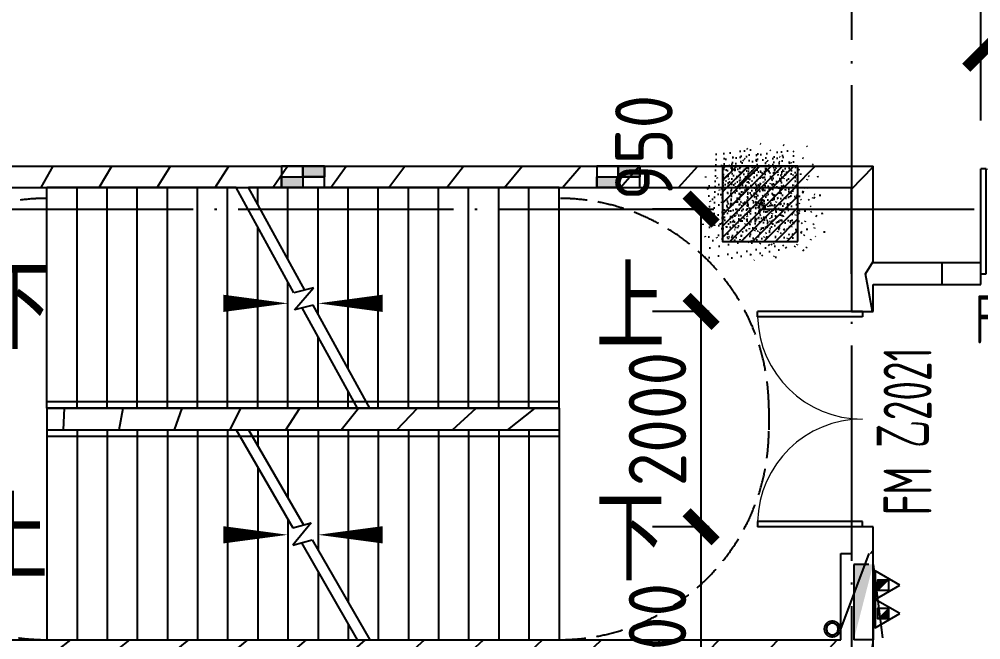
# Model space of a CAD drawing. Header units: inches. Extents: x 0 to 1813292486, y 0 to 3473589894.
# Drawn here: x 600474649 to 600483586, y 3473284018 to 3473289782 of the extents above; entities that cross this region are included whole.
import ezdxf
from ezdxf.enums import TextEntityAlignment as Align
from ezdxf.xclip import XClip

# ---------------------------------------------------------------- set-up
doc = ezdxf.new("R2010")
doc.units = ezdxf.units.IN
doc.header["$LTSCALE"] = 1000
doc.header["$MEASUREMENT"] = 0
doc.header["$XCLIPFRAME"] = 2
doc.linetypes.add('AX-MALL-GIRD-200$0$DOTE', pattern=[2.4200000000000004, 2, -0.2, 0.02, -0.2])
doc.linetypes.add('AX-MALL-WALL-P02-QT$0$DASH', pattern=[0.35, 0.25, -0.1])
for name, color, linetype in [('A-Anno-Note', 241, 'Continuous'), ('AX-MALL-DIM-P02$0$A-Anno-Dims', 3, 'Continuous'), ('AX-MALL-DIM-P02$0$A-Detl-Thin', 131, 'Continuous'), ('AX-MALL-GIRD-200$0$A-Grid', 222, 'AX-MALL-GIRD-200$0$DOTE'), ('AX-MALL-P02-200$0$A-Anno-Note', 241, 'Continuous'), ('AX-MALL-WALL-P02$0$A-Anno-Note', 241, 'Continuous'), ('AX-MALL-WALL-P02-QT$0$A-Anno-Dims', 3, 'Continuous'), ('AX-MALL-WALL-P02-QT$0$A-Anno-Note', 241, 'Continuous'), ('AX-MALL-WALL-P02-QT$0$A-Detl-Patt', 8, 'Continuous'), ('AX-MALL-WALL-P02-QT$0$A-Detl-Thin', 131, 'Continuous'), ('AX-MALL-WALL-P02-QT$0$A-Strs', 151, 'Continuous'), ('AX-MALL-WALL-P02-QT$0$A-Wall', 2, 'Continuous'), ('AX-MALL-WALL-P02-QT$0$A-Wall-Patt', 13, 'Continuous'), ('AX-MALL-WALL-P02-QT$0$A-Wind', 4, 'Continuous'), ('AX-MALL-WORD-P02$0$A-Wind-Iden', 11, 'Continuous'), ('AX-MALL-ZTKD-P02$0$A-Anno-Note', 241, 'Continuous'), ('PX-MALL-P02-LG$0$P-Exsh', 31, 'Continuous'), ('PX-MALL-P02-LG$0$P-Hydt-Boxx', 221, 'Continuous'), ('PX-MALL-P02-LG$0$P-Hydt-Pipe', 221, 'Continuous'), ('PX-MALL-P02-LG$0$P-Pipe-Risr', 7, 'Continuous'), ('PX-MALL-P02-LG$0$P-Pipe-Risr-Arch', 6, 'Continuous'), ('PX-MALL-P02-LG$0$P-Pipe-Risr-W100', 6, 'Continuous'), ('PX-MALL-P02-LG$0$P-Pipe-Risr-W50', 6, 'Continuous'), ('SX-MALL-LT-TZ-2F(T)$0$SX-S1-TZ-(2F~3F)$0$TZ', 255, 'Continuous'), ('SX-MALL-LT-TZ-2F(T)$0$SX-S1-TZ-（-2F~-1F）$0$S-PATT-SOLD', 251, 'Continuous'), ('SX-MALL-TZ-2F~3F$0$S-DIMS', 81, 'Continuous'), ('SX-MALL-WALL-L-1F~2F$0$S-COLU', 30, 'Continuous'), ('SX-MALL-WALL-L-1F~2F$0$S-PATT-WALL', 83, 'Continuous'), ('SX-MALL-WALL-L-1F~2F$0$单形心', 4, 'Continuous')]:
    doc.layers.add(name, color=color, linetype=linetype)
doc.styles.add('AX-MALL-DIM-P02$0$_TCH_DIM_T3', font='gbenor.shx')
doc.styles.add('AX-MALL-WALL-P02-QT$0$_TCH_DIM', font='gbenor.shx')
doc.styles.add('AX-MALL-WORD-P02$0$_TCH_WINDOW', font='gbenor.shx', dxfattribs={"bigfont": 'gbcbig.shx'})
doc.styles.add('PX-MALL-P02-LG$0$jzfz', font='gbenor.shx', dxfattribs={"bigfont": 'gbcbig.shx'})
doc.dimstyles.new('AX-MALL-DIM-P02$0$_TCH_ARCH&&180', dxfattribs={"dimtxt": 535.5, "dimasz": 270, "dimexe": 450, "dimexo": 450, "dimgap": 137.25, "dimtad": 1, "dimdec": 0, "dimzin": 0, "dimdsep": 46, "dimtxsty": 'AX-MALL-DIM-P02$0$_TCH_DIM_T3', "dimblk": 'AX-MALL-DIM-P02$0$_ArchTick', "dimcen": 0.09, "dimclrt": 7, "dimazin": 2, "dimtfac": 1, "dimtdec": 0, "dimtix": 1, "dimtmove": 2, "dimatfit": 3, "dimfxl": 500, "dimtolj": 1, "dimtzin": 0, "dimarcsym": 0})
pattern_1 = [(45, (0, 359.0227), (-353.55353201463, 353.55353201463), [])]

# ---------------------------------------------------------------- blocks, each defined once
blk = doc.blocks.new('AX-MALL-WORD-P02')
at = {"layer": 'AX-MALL-WORD-P02$0$A-Wind-Iden', "style": 'AX-MALL-WORD-P02$0$_TCH_WINDOW', "width": 0.7}
for s, height, rotation, p in [('FM', 446.25, 339.5681612490525, (600318928.1099315, 3473175518.702666)), ('2021', 446.25, 69.56816108351019, (600318299.3827769, 3473174991.924572)), ('乙', 506.3829787234042, 69.56816108351019, (600318209.3056841, 3473174750.125923)), ('FM', 446.25, 69.56816108351019, (600317991.2099352, 3473174164.680104))]:
    blk.add_text(s, height=height, rotation=rotation, dxfattribs=at).set_placement(p)
blk = doc.blocks.new('AX-MALL-GIRD-200')
at = {"layer": 'AX-MALL-GIRD-200$0$A-Grid'}
for p, q in [((600244912.440112, 3473204422.954183), (600602808.4442104, 3473071096.1909)), ((600323759.5421638, 3473191775.534485), (600285030.0032144, 3473087811.807404))]:
    blk.add_line(p, q, dxfattribs=at)
blk = doc.blocks.new('SX-MALL-WALL-L-1F~2F$0$BANWANG_XINGXIN')
at = {"color": 0}
for points in [[(0.7071067811865476, 0.7071067811865475), (-0.7071067811865477, -0.7071067811865475)], [(-0.7071067811865475, 0.7071067811865476), (0.7071067811865474, -0.7071067811865477)]]:
    blk.add_lwpolyline(points, dxfattribs=at)
blk = doc.blocks.new('SX-MALL-WALL-L-1F~2F')
at = {"layer": 'SX-MALL-WALL-L-1F~2F$0$S-PATT-WALL'}
h = blk.add_hatch(dxfattribs=at)
h.set_pattern_fill('钢筋混凝土', color=256, scale=15, pattern_type=2)
h.set_pattern_definition([(24.56816131876918, (600332848.5159376, 3473133887.589986), (-31.18316060756021, 68.21004687377882), []), (29.56816131876925, (600332848.5159376, 3473133887.589986), (97.53445422577846, -46.37920049590846), [11.25, -123.75]), (334.5681613187692, (600332848.5159376, 3473133887.589986), (19.88439775835759, 112.9961142864107), [9, -99]), (80.01956131876923, (600332856.6438087, 3473133883.725054), (117.4189029535321, 66.61682170576017), [9.5610285, -105.1713168]), (25.75236131876919, (600332858.9887226, 3473133915.702631), (141.3476152674957, -79.15081590010527), [16.87499999999951, -185.6249999999961]), (76.20376131876925, (600332870.7676862, 3473133909.106722), (182.3878362713222, 87.98253900728311), [14.3415432, -157.75695]), (330.7523613187692, (600332858.9887226, 3473133915.702631), (182.387767611897, 87.98268144025062), [13.49999999999976, -148.4999999999961]), (0.5681613187692669, (600332870.4268485, 3473133903.438077), (62.82047321120105, -87.84980446922418), [11.25, -123.75]), (305.5681613187692, (600332870.4268485, 3473133903.438077), (72.17288940056439, 89.18848105901375), [9, -99]), (51.01956131876926, (600332875.6618832, 3473133896.117257), (134.9933625470349, 1.33857134020591), [9.5610285, -105.1713168]), (17.06816131876921, (600332848.5159376, 3473133887.589986), (19.14085714793764, 46.15589493924091), [0.75, -97.8, 0.75, -100.5, 0.75, -99.375]), (347.0681613187692, (600332848.5159376, 3473133887.589986), (57.63084699394109, 41.66442757030211), [0.75, -57.3, 0.75, -95.55, 0.75, -37.875]), (307.0681613187692, (600332817.1703391, 3473133899.267141), (73.85474001336534, -31.12342331039777), [0.75, -37.5, 0.75, -117, 0.75, -155.25]), (297.0681613187692, (600332803.1140169, 3473133904.503534), (87.2164167648191, -16.46683781742514), [0.75, -48.75, 0.75, -77.69999999999999, 0.75, -110.25])])
h.paths.add_polyline_path([(600317714.8646016, 3473176981.774152), (600317959.2295837, 3473177637.735855), (600317303.2678808, 3473177882.100836), (600317058.9028988, 3473177226.139133)])
h = blk.add_hatch(dxfattribs=at)
h.set_pattern_fill('钢筋混凝土', color=256, scale=15, pattern_type=2)
h.set_pattern_definition([(24.56816131876918, (600332848.5159376, 3473133887.589986), (-31.18316060756021, 68.21004687377882), []), (29.56816131876925, (600332848.5159376, 3473133887.589986), (97.53445422577846, -46.37920049590846), [11.24999999999976, -123.7499999999981]), (334.5681613187692, (600332848.5159376, 3473133887.589986), (19.8843977583576, 112.9961142864107), [8.999999999999757, -98.99999999999805]), (80.01956131876923, (600332856.6438087, 3473133883.725054), (117.4189029535321, 66.61682170576017), [9.5610285, -105.1713168]), (25.75236131876918, (600332858.9887226, 3473133915.702631), (141.3476152674957, -79.15081590010527), [16.87499999999999, -185.6249999999999]), (76.20376131876925, (600332870.7676862, 3473133909.106722), (182.3878362713222, 87.98253900728308), [14.3415432, -157.75695]), (330.7523613187692, (600332858.9887226, 3473133915.702631), (182.3877676118969, 87.98268144025063), [13.5, -148.4999999999999]), (0.5681613187692685, (600332870.4268485, 3473133903.438077), (62.82047321120105, -87.84980446922418), [11.25, -123.75]), (305.5681613187692, (600332870.4268485, 3473133903.438077), (72.17288940056437, 89.18848105901375), [8.999999999999998, -98.99999999999999]), (51.01956131876926, (600332875.6618834, 3473133896.117257), (134.9933625470349, 1.33857134020591), [9.5610285, -105.1713168]), (17.06816131876921, (600332848.5159376, 3473133887.589986), (19.14085714793764, 46.1558949392409), [0.7499999999999999, -97.79999999999998, 0.7499999999999999, -100.5, 0.7499999999999999, -99.37499999999999]), (347.0681613187692, (600332848.5159376, 3473133887.589986), (57.63084699394109, 41.66442757030211), [0.7499999999999999, -57.29999999999999, 0.7499999999999999, -95.54999999999998, 0.7499999999999999, -37.87499999999999]), (307.0681613187692, (600332817.170339, 3473133899.267141), (73.85474001336533, -31.12342331039777), [0.7499999999999849, -37.49999999999903, 0.7499999999999849, -116.9999999999981, 0.7499999999999849, -155.2499999999961]), (297.0681613187692, (600332803.1140169, 3473133904.503534), (87.2164167648191, -16.46683781742514), [0.7499999999999999, -48.74999999999999, 0.7499999999999999, -77.69999999999997, 0.7499999999999999, -110.25])])
h.paths.add_polyline_path([(600317714.8646016, 3473176981.774152), (600317959.2295837, 3473177637.735855), (600317303.2678807, 3473177882.100837), (600317058.9028988, 3473177226.139134)])
at = {"layer": 'SX-MALL-WALL-L-1F~2F$0$S-COLU'}
blk.add_lwpolyline([(600317714.8646016, 3473176981.774152), (600317959.2295837, 3473177637.735855), (600317303.2678808, 3473177882.100836), (600317058.9028988, 3473177226.139133)], close=True, dxfattribs=at)
at = {"layer": 'SX-MALL-WALL-L-1F~2F$0$单形心', "xscale": 50, "yscale": 50, "zscale": 50}
blk.add_blockref('SX-MALL-WALL-L-1F~2F$0$BANWANG_XINGXIN', (600317509.0662413, 3473177431.937494), dxfattribs=at)
blk = doc.blocks.new('SX-MALL-WALL-L-2F~3F')
ref = blk.add_blockref('SX-MALL-WALL-L-1F~2F', (0, 0))
XClip(ref).set_block_clipping_path([(600349769.7341375, 3473074679.418533), (600357001.7302529, 3473071985.287766), (600356499.8725733, 3473070638.124951), (600359302.5086629, 3473069594.060767), (600362345.1765132, 3473077761.653201), (600381551.4312518, 3473070606.759726), (600391553.7259278, 3473066880.611454), (600387749.827644, 3473056669.608357), (600391632.1759799, 3473055223.319679), (600395635.5522461, 3473065969.791956), (600406982.2408491, 3473061742.817497), (600403058.8006672, 3473051210.921831), (600412723.2437257, 3473047610.6332), (600445093.3740637, 3473134503.466942), (600393055.2444371, 3473153889.197227), (600387463.4997383, 3473138878.984498), (600380158.3525343, 3473141600.366193), (600382830.751978, 3473148774.027779), (600388210.8522022, 3473146769.782572), (600390696.2253517, 3473153441.399696), (600277474.697425, 3473195619.741203), (600273446.9822528, 3473184807.934726), (600257129.111771, 3473190886.82031), (600241575.9633431, 3473149136.690594), (600258197.8999482, 3473142944.531458), (600255239.7303221, 3473135003.762026), (600263182.3271956, 3473132044.911624), (600260741.6763649, 3473125493.34496), (600269350.4970673, 3473122286.306632), (600271511.1407766, 3473128086.235537), (600286270.1853781, 3473122588.058336), (600284109.5416689, 3473116788.129431), (600282580.7823727, 3473112684.400902), (600291840.7574171, 3473109234.788475), (600290827.7957876, 3473106515.642598), (600293360.405141, 3473105572.171298), (600294731.2544166, 3473109252.0137), (600323175.4764534, 3473098655.706329), (600321336.3302773, 3473093718.790065), (600344750.773286, 3473084996.222976), (600341987.4689643, 3473077578.540671), (600344583.6790427, 3473076611.376234), (600346015.5062013, 3473080454.904757), (600351201.5612961, 3473078522.947055)])
blk = doc.blocks.new('SX-MALL-WALL-2F~3F')
blk.add_blockref('SX-MALL-WALL-L-2F~3F', (0, 0))
blk = doc.blocks.new('SX-MALL-LT-TZ-2F(T)$0$SX-S1-TZ-（-2F~-1F）$0$55')
at = {"layer": 'SX-MALL-LT-TZ-2F(T)$0$SX-S1-TZ-（-2F~-1F）$0$S-PATT-SOLD'}
h = blk.add_hatch(color=251, dxfattribs=at)
h.dxf.hatch_style = 1
h.paths.add_polyline_path([(-77686.27864599228, -69171.32194757462), (-77486.27864456177, -69171.3219474554), (-77486.27864456177, -69271.32194751501), (-77686.27864551544, -69271.32194757462)])
h = blk.add_hatch(color=251, dxfattribs=at)
h.dxf.hatch_style = 1
h.paths.add_polyline_path([(-77886.27864646912, -69271.32194751501), (-77686.2786450386, -69271.32194751501), (-77686.27864456177, -69371.3219473958), (-77886.27864551544, -69371.3219473958)])
for p, q in [((-77686.2786450386, -69171.32194757462), (-77686.27864456177, -69371.3219474554)), ((-77886.27864551544, -69271.32194751501), (-77486.27864456177, -69271.32194751501))]:
    blk.add_line(p, q)
for points in [[(-77886.27864408493, -69371.32194751501), (-77486.27864408493, -69371.3219474554), (-77486.27864408493, -69171.3219474554), (-77886.27864456177, -69171.32194757462)], [(-77686.27864599228, -69171.32194757462), (-77486.27864456177, -69171.3219474554), (-77486.27864456177, -69271.32194751501), (-77686.27864551544, -69271.32194757462)], [(-77886.27864646912, -69271.32194751501), (-77686.2786450386, -69271.32194751501), (-77686.27864456177, -69371.3219473958), (-77886.27864551544, -69371.3219473958)]]:
    blk.add_lwpolyline(points, close=True)
blk = doc.blocks.new('SX-MALL-LT-TZ-2F(T)')
at = {"layer": 'SX-MALL-LT-TZ-2F(T)$0$SX-S1-TZ-(2F~3F)$0$TZ', "rotation": 339.5681613221936}
for p in [(600410594.7272934, 3473216943.464998), (600413340.3955652, 3473215920.623005)]:
    blk.add_blockref('SX-MALL-LT-TZ-2F(T)$0$SX-S1-TZ-（-2F~-1F）$0$55', p, dxfattribs=at)
blk = doc.blocks.new('SX-MALL-TZ-2F~3F')
at = {"layer": 'SX-MALL-TZ-2F~3F$0$S-DIMS', "rotation": 1.387142046460944e-06}
blk.add_blockref('SX-MALL-LT-TZ-2F(T)', (84.08594870567322, -14.53440642356873), dxfattribs=at)
blk = doc.blocks.new('AX-MALL-WALL-P02-QT$0$$DorLib2D$00000002')
for p, q in [((-0.5, -5.684341886080802e-17), (-0.5000000000000007, 0.4875)), ((-0.4750000000000007, 0.4875), (-0.5000000000000007, 0.4875)), ((-0.475, -2.842170943040401e-17), (-0.4750000000000007, 0.4875)), ((0.475, -2.842170943040401e-17), (0.4750000000000007, 0.4875)), ((0.4750000000000007, 0.4875), (0.5000000000000007, 0.4875)), ((0.5, -5.684341886080802e-17), (0.5000000000000007, 0.4875)), ((-0.5, -5.684341886080802e-17), (-0.475, -2.842170943040401e-17)), ((0.5, -5.684341886080802e-17), (0.475, -2.842170943040401e-17))]:
    blk.add_line(p, q)
at = {"lineweight": 13}
for centre, start, end in [((-0.4875, -4.263256414560601e-17), 0, 88.53071641864632), ((0.4875, -4.263256414560601e-17), 91.4692835813537, 180)]:
    blk.add_arc(centre, 0.4875, start, end, dxfattribs=at)
blk = doc.blocks.new('AX-MALL-WALL-P02-QT')
at = {"layer": 'AX-MALL-WALL-P02-QT$0$A-Wall-Patt'}
h = blk.add_hatch(dxfattribs=at)
h.set_pattern_fill('普通砖', color=256, scale=200, style=0)
h.set_pattern_definition(pattern_1)
h.paths.add_polyline_path([(600308682.0569462, 3473181093.754905), (600308799.6560093, 3473180836.518709), (600318357.9551066, 3473177275.771826), (600318615.1913022, 3473177393.370889)])
h = blk.add_hatch(dxfattribs=at)
h.set_pattern_fill('普通砖', color=256, scale=200, style=0)
h.set_pattern_definition(pattern_1)
h.paths.add_polyline_path([(600310563.0768791, 3473177778.537889), (600315023.6164578, 3473176116.85601), (600315093.4350241, 3473176304.27364), (600310632.8954455, 3473177965.955518)])
h = blk.add_hatch(dxfattribs=at)
h.set_pattern_fill('普通砖', color=256, scale=200, style=0)
h.set_pattern_definition(pattern_1)
h.paths.add_polyline_path([(600318203.6259273, 3473176479.555598), (600318301.0077536, 3473176549.991557), (600318615.1913022, 3473177393.370889), (600318357.9551066, 3473177275.771826), (600318078.6808412, 3473176526.101309)])
h = blk.add_hatch(dxfattribs=at)
h.set_pattern_fill('普通砖', color=256, scale=200, style=0)
h.set_pattern_definition(pattern_1)
h.paths.add_polyline_path([(600307236.08429, 3473176830.312534), (600307263.64755, 3473176713.330863), (600316821.9466473, 3473173152.583981), (600316888.092202, 3473173234.656368), (600316798.0563989, 3473173374.910893), (600307333.4661164, 3473176900.748493)])
h = blk.add_hatch(dxfattribs=at)
h.set_pattern_fill('普通砖', color=256, scale=200, style=0)
h.set_pattern_definition(pattern_1)
h.paths.add_polyline_path([(600318078.6808412, 3473176526.101309), (600317956.4964191, 3473176198.115274), (600318143.9140483, 3473176128.296708), (600318231.1891873, 3473176362.573928), (600318203.6259273, 3473176479.555598)])
h = blk.add_hatch(dxfattribs=at)
h.set_pattern_fill('普通砖', color=256, scale=200, style=0)
h.set_pattern_definition(pattern_1)
h.paths.add_polyline_path([(600318231.1891873, 3473176362.573928), (600319168.2773329, 3473176013.481097), (600319238.0958993, 3473176200.898726), (600318301.0077536, 3473176549.991557), (600318203.6259273, 3473176479.555598)])
h = blk.add_hatch(dxfattribs=at)
h.set_pattern_fill('普通砖', color=256, scale=200, style=0)
h.set_pattern_definition(pattern_1)
h.paths.add_polyline_path([(600317358.4571097, 3473174019.853565), (600317445.7283851, 3473174254.120414), (600317258.3107558, 3473174323.938981), (600317171.0394804, 3473174089.672132)])
h = blk.add_hatch(dxfattribs=at)
h.set_pattern_fill('普通砖', color=256, scale=200, style=0)
h.set_pattern_definition(pattern_1)
h.paths.add_polyline_path([(600316888.0922018, 3473173234.656368), (600317044.2735597, 3473173176.474229), (600317358.4571095, 3473174019.853565), (600317077.3306655, 3473174124.581414), (600316798.0563989, 3473173374.910893)])
at = {"layer": 'AX-MALL-WALL-P02-QT$0$A-Anno-Dims'}
for points in [[(600310842.0686187, 3473178928.489465, 0, 0, 0), (600313072.3384078, 3473178097.648525, 0, 160, 0), (600312510.0855198, 3473178307.104224, 0, 0, 0)], [(600315564.992878, 3473177169.061592, 0, 0, 0), (600313334.7230887, 3473177999.902532, 0, 160, 0), (600313896.9759768, 3473177790.446833, 0, 0, 0)], [(600310091.5190299, 3473176913.749949, 0, 0, 0), (600312321.788819, 3473176082.909009, 0, 160, 0), (600311759.535931, 3473176292.364708, 0, 0, 0)], [(600314814.4432892, 3473175154.322076, 0, 0, 0), (600312584.1735, 3473175985.163016, 0, 160, 0), (600313146.426388, 3473175775.707317, 0, 0, 0)]]:
    blk.add_lwpolyline(points, format="xyseb", dxfattribs=at)
at = {"layer": 'AX-MALL-WALL-P02-QT$0$A-Strs'}
for p, q in [((600310632.895448, 3473177965.955525), (600311348.5357498, 3473179886.986216)), ((600312997.8479115, 3473179272.569039), (600311348.5357498, 3473179886.986216)), ((600310895.2801291, 3473177868.209532), (600311610.9204309, 3473179789.240222)), ((600311157.6648101, 3473177770.463539), (600311873.3051119, 3473179691.49423)), ((600311420.0494912, 3473177672.717546), (600312135.689793, 3473179593.748237)), ((600311682.4341723, 3473177574.971553), (600312398.0744741, 3473179496.002244)), ((600311944.8188534, 3473177477.22556), (600312660.4591552, 3473179398.256251)), ((600312207.2035344, 3473177379.479567), (600312922.8438362, 3473179300.510258)), ((600313159.4306782, 3473178170.772084), (600312997.8479115, 3473179272.569039)), ((600315809.075328, 3473178225.304336), (600313104.7583836, 3473179232.741751)), ((600313262.2603421, 3473178158.77092), (600313104.7583836, 3473179232.741751)), ((600313130.6432948, 3473179056.238297), (600313185.2285173, 3473179202.764265)), ((600313215.0448469, 3473178480.722883), (600313447.6131984, 3473179105.018272)), ((600313299.4463989, 3473177905.207468), (600313709.9978794, 3473179007.272279)), ((600312469.5882155, 3473177281.733574), (600313058.1228249, 3473178861.567807)), ((600313383.847951, 3473177329.692053), (600313972.3825605, 3473178909.526286)), ((600313519.1269398, 3473176890.749603), (600314234.7672416, 3473178811.780293)), ((600313781.5116208, 3473176793.00361), (600314497.1519226, 3473178714.0343)), ((600314043.8963019, 3473176695.257617), (600314759.5366037, 3473178616.288307)), ((600314306.280983, 3473176597.511624), (600315021.9212848, 3473178518.542315)), ((600314568.6656641, 3473176499.765631), (600315284.3059659, 3473178420.796321)), ((600314831.0503451, 3473176402.019638), (600315546.6906469, 3473178323.050329)), ((600312731.9728966, 3473177183.987581), (600313142.524377, 3473178286.052392)), ((600315093.4350262, 3473176304.273645), (600315809.075328, 3473178225.304336)), ((600313108.2072748, 3473178021.42685), (600313344.9353781, 3473178149.121986)), ((600313344.9353781, 3473178149.121986), (600313159.4306782, 3473178170.772084)), ((600310632.895448, 3473177965.955525), (600310653.841018, 3473178022.180814)), ((600313337.2123923, 3473176958.518109), (600310632.895448, 3473177965.955525)), ((600315093.4350262, 3473176304.273645), (600310632.895448, 3473177965.955525)), ((600315114.3805962, 3473176360.498933), (600310653.841018, 3473178022.180814)), ((600313285.4357954, 3473178000.742658), (600313108.2072748, 3473178021.42685)), ((600313337.2123923, 3473176958.518109), (600313182.6061316, 3473178012.743822)), ((600313444.1228645, 3473176918.690822), (600313285.4357954, 3473178000.742658)), ((600310563.0768815, 3473177778.537896), (600309882.3458592, 3473175951.21601)), ((600310563.0768815, 3473177778.537896), (600310542.1313115, 3473177722.312608)), ((600310563.0768815, 3473177778.537896), (600312211.74147, 3473177164.361959)), ((600310563.0768815, 3473177778.537896), (600315023.6164597, 3473176116.856016)), ((600310542.1313115, 3473177722.312608), (600315002.6708897, 3473176060.630727)), ((600312994.3575776, 3473177086.241589), (600313226.9259291, 3473177710.536978)), ((600310825.4615626, 3473177680.791903), (600310144.7305403, 3473175853.470017)), ((600311087.8462436, 3473177583.04591), (600310407.1152213, 3473175755.724024)), ((600311350.2309247, 3473177485.299917), (600310669.4999024, 3473175657.978031)), ((600311612.6156058, 3473177387.553925), (600310931.8845835, 3473175560.232038)), ((600311875.0002869, 3473177289.807931), (600311194.2692646, 3473175462.486045)), ((600312137.3849679, 3473177192.061938), (600311456.6539456, 3473175364.740052)), ((600312211.74147, 3473177164.361959), (600312386.5169387, 3473176127.52375)), ((600312319.9470886, 3473177124.052192), (600315023.6164597, 3473176116.856016)), ((600312319.9470886, 3473177124.052192), (600312489.5796674, 3473176117.723668)), ((600312399.769649, 3473177094.315946), (600312348.26496, 3473176956.059216)), ((600313256.7422587, 3473176988.495595), (600313311.3274812, 3473177135.021563)), ((600312662.1543301, 3473176996.569952), (600312441.3486152, 3473176403.849623)), ((600312924.5390111, 3473176898.82396), (600312534.4322702, 3473175851.640032)), ((600315093.4350262, 3473176304.273645), (600313444.1228645, 3473176918.690822)), ((600313186.9236922, 3473176801.077967), (600312627.5159252, 3473175299.43044)), ((600312278.4463937, 3473176768.641586), (600311719.0386267, 3473175266.99406)), ((600313449.3083733, 3473176703.331974), (600312768.577351, 3473174876.010088)), ((600313711.6930543, 3473176605.585981), (600313030.962032, 3473174778.264095)), ((600313974.0777354, 3473176507.839988), (600313293.3467131, 3473174680.518102)), ((600314236.4624165, 3473176410.093995), (600313555.7313942, 3473174582.772109)), ((600315093.4350262, 3473176304.273645), (600315114.3805962, 3473176360.498933)), ((600314498.8470976, 3473176312.348002), (600313818.1160753, 3473174485.026116)), ((600312371.5300488, 3473176216.431994), (600311981.4233078, 3473175169.248066)), ((600314761.2317786, 3473176214.602009), (600314080.5007563, 3473174387.280123)), ((600312564.1471506, 3473176110.633157), (600312330.203075, 3473175977.906324)), ((600312386.5169387, 3473176127.52375), (600312564.1471506, 3473176110.633157)), ((600315023.6164597, 3473176116.856016), (600314342.8854374, 3473174289.53413)), ((600315023.6164597, 3473176116.856016), (600315002.6708897, 3473176060.630727)), ((600309882.3458592, 3473175951.21601), (600312586.0152303, 3473174944.019835)), ((600312330.203075, 3473175977.906324), (600312516.1282241, 3473175960.226977)), ((600312413.0654953, 3473175970.02706), (600312586.0152303, 3473174944.019835)), ((600312516.1282241, 3473175960.226977), (600312694.2208489, 3473174903.710067)), ((600312464.6137037, 3473175664.222403), (600312243.8079888, 3473175071.502074)), ((600312557.6973588, 3473175112.012811), (600312506.1926699, 3473174973.756081)), ((600312694.2208489, 3473174903.710067), (600314342.8854374, 3473174289.53413))]:
    blk.add_line(p, q, dxfattribs=at)
at = {"layer": 'AX-MALL-WALL-P02-QT$0$A-Strs', "linetype": 'AX-MALL-WALL-P02-QT$0$DASH'}
for points in [[(600311313.6264609, 3473179793.277392, 0.4142135621634755), (600308805.5735681, 3473178646.686532), (600308735.7550026, 3473178459.268903, 0.4142135621629859), (600309882.3458594, 3473175951.21601, 0.4142135621629859)], [(600315774.1660343, 3473178131.595518, -0.4142135621634755), (600316920.7568923, 3473175623.542624), (600316850.9383256, 3473175436.124995, -0.4142135621629859), (600314342.8854344, 3473174289.534134, -0.4142135621629859)]]:
    blk.add_lwpolyline(points, format="xyb", dxfattribs=at)
at = {"layer": 'AX-MALL-WALL-P02-QT$0$A-Wall'}
for p, q in [((600308682.0569462, 3473181093.754905), (600318615.1913022, 3473177393.370889)), ((600308799.6560093, 3473180836.518709), (600318357.9551066, 3473177275.771826)), ((600310632.8954455, 3473177965.955518), (600310563.0768791, 3473177778.537889)), ((600310632.8954455, 3473177965.955518), (600315093.4350241, 3473176304.27364)), ((600310563.0768791, 3473177778.537889), (600315023.6164578, 3473176116.85601)), ((600318301.0077536, 3473176549.991557), (600318615.1913022, 3473177393.370889)), ((600318078.6808412, 3473176526.101309), (600318357.9551066, 3473177275.771826)), ((600307333.4661164, 3473176900.748493), (600316798.0563989, 3473173374.910893)), ((600318078.6808412, 3473176526.101309), (600317956.4964191, 3473176198.115274)), ((600319238.0958993, 3473176200.898726), (600318301.0077536, 3473176549.991557)), ((600318143.9140483, 3473176128.296708), (600318231.1891873, 3473176362.573928)), ((600318231.1891873, 3473176362.573928), (600319168.2773329, 3473176013.481097)), ((600315093.4350241, 3473176304.27364), (600315023.6164578, 3473176116.85601)), ((600317956.4964191, 3473176198.115274), (600318143.9140483, 3473176128.296708)), ((600319168.2773329, 3473176013.481097), (600319238.0958993, 3473176200.898726)), ((600317258.3107558, 3473174323.938981), (600317171.0394804, 3473174089.672132)), ((600317445.7283851, 3473174254.120414), (600317258.3107558, 3473174323.938981)), ((600317358.4571097, 3473174019.853565), (600317445.7283851, 3473174254.120414)), ((600316798.0563989, 3473173374.910893), (600317077.3306655, 3473174124.581414)), ((600317077.3306655, 3473174124.581414), (600317171.0394804, 3473174089.672132)), ((600317044.2735597, 3473173176.474229), (600317358.4571095, 3473174019.853565))]:
    blk.add_line(p, q, dxfattribs=at)
at = {"layer": 'AX-MALL-WALL-P02-QT$0$A-Detl-Patt'}
blk.add_blockref('SX-MALL-TZ-2F~3F', (0, 0), dxfattribs=at)
at = {"layer": 'AX-MALL-WALL-P02-QT$0$A-Detl-Thin'}
blk.add_blockref('SX-MALL-WALL-2F~3F', (0, 0), dxfattribs=at)
at = {"layer": 'AX-MALL-WALL-P02-QT$0$A-Wind'}
blk.add_blockref('AX-MALL-GIRD-200', (0, 0), dxfattribs=at)
at = {"layer": 'AX-MALL-WALL-P02-QT$0$A-Wind', "yscale": 2000, "zscale": 200}
for p, xscale, rotation in [((600320140.2747629, 3473175758.097079), -2000, 339.5681613034594), ((600317701.1124021, 3473175226.117844), 2000, 69.5681613092874)]:
    blk.add_blockref('AX-MALL-WALL-P02-QT$0$$DorLib2D$00000002', p, dxfattribs=dict(at, xscale=xscale, rotation=rotation))
at = {"layer": 'AX-MALL-WALL-P02-QT$0$A-Anno-Note', "style": 'AX-MALL-WALL-P02-QT$0$_TCH_DIM', "width": 0.7}
for s, p in [('下', (600310283.1551998, 3473178763.203699)), ('上', (600309508.181505, 3473176757.56288)), ('上', (600315630.4154339, 3473176771.192356)), ('下', (600314879.865845, 3473174756.45284))]:
    blk.add_text(s, height=675.177304964539, rotation=339.5681613092755, dxfattribs=at).set_placement(p)
blk = doc.blocks.new('AX-MALL-WALL-P02')
at = {"layer": 'AX-MALL-WALL-P02$0$A-Anno-Note'}
blk.add_blockref('AX-MALL-WORD-P02', (0, 0), dxfattribs=at)
blk.add_blockref('AX-MALL-WALL-P02-QT', (0, 0), dxfattribs=at)
blk = doc.blocks.new('PX-MALL-P02-LG$0$XHS1')
at = {"layer": 'PX-MALL-P02-LG$0$P-Hydt-Boxx', "ltscale": 0.7}
for p, q in [((350.0030006170273, 240), (-332.898939371109, 327.2950124740601)), ((350.0030006170273, 240), (-349.9969996213913, 240)), ((-349.9969997406006, 239.9999995231628), (-349.9969996213913, 60)), ((350.0030003786087, 200), (350.003000497818, 60)), ((350.0030006170273, 60), (-349.996999502182, 60))]:
    blk.add_line(p, q, dxfattribs=at)
blk.add_solid([(350.0030006170273, 240), (350.0030002593994, 60.00000047683716), (-349.9969996213913, 60)], dxfattribs=at)
blk = doc.blocks.new('PX-MALL-P02-LG$0$MHQ')
at = {"layer": 'PX-MALL-P02-LG$0$P-Exsh', "ltscale": 0.7}
h = blk.add_hatch(dxfattribs=at)
h.set_pattern_fill('ANSI31', color=256, scale=25, style=0)
h.set_pattern_definition([(45, (-160019.2306599375, -42228.3236173685), (-28.0633003783411, 28.0633003783411), [])])
h.paths.add_polyline_path([(-75.0000000015425, 185.1731819980414), (75, 185.1731819980414), (75, 35.17318199802685), (-75.0000000015425, 35.17318199802685)])
for points in [[(0, 346.4101615137042), (-200, -1.455191522836685e-11), (200, -1.455191522836685e-11)], [(0, 346.4101615137042), (-200, -1.455191522836685e-11), (200, -1.455191522836685e-11)], [(0, 346.4101615137042), (-200, -1.455191522836685e-11), (200, -1.455191522836685e-11)], [(-75.0000000015425, 185.1731819980414), (75, 185.1731819980414), (75, 35.17318199802685), (-75.0000000015425, 35.17318199802685)]]:
    blk.add_lwpolyline(points, close=True, dxfattribs=at)
blk = doc.blocks.new('PX-MALL-P02-LG$0$20200929200250')
at = {"layer": 'PX-MALL-P02-LG$0$P-Exsh', "ltscale": 0.7, "xscale": 0.6600000001490116, "yscale": 0.6600000001490116, "zscale": 0.6600000001490116}
for p in [(-132.0000001192093, 40), (131.9999997615814, 40)]:
    blk.add_blockref('PX-MALL-P02-LG$0$MHQ', p, dxfattribs=at)
blk = doc.blocks.new('PX-MALL-P02-LG$0$20211220143732')
at = {"layer": 'PX-MALL-P02-LG$0$P-Exsh'}
blk.add_blockref('PX-MALL-P02-LG$0$20200929200250', (-374.9999999407155, 219.6219584928522), dxfattribs=at)
at = {"layer": 'PX-MALL-P02-LG$0$P-Hydt-Boxx', "ltscale": 0.7, "xscale": -1}
blk.add_blockref('PX-MALL-P02-LG$0$XHS1', (-349.9969999989844, 0), dxfattribs=at)
blk = doc.blocks.new('PX-MALL-P02-LG$0$P-Risr')
at = {"layer": 'PX-MALL-P02-LG$0$P-Pipe-Risr-W50'}
h = blk.add_hatch(color=0, dxfattribs=at)
edge = h.paths.add_edge_path()
edge.add_ellipse((0, 0), major_axis=(47.05795628796547, 47.05795628796547), ratio=0.9999999999999695, start_angle=225.0000000000009, end_angle=405.0000000000009, ccw=False)
edge.add_ellipse((0, 0), major_axis=(47.05795628796764, 47.05795628796764), ratio=0.9999999999998785, start_angle=133.9675974886221, end_angle=225.0000000000035, ccw=False)
edge.add_line((-66.53919663240958, 1.199087783927098), (-54.4367953546693, 1.199087783927098))
edge.add_ellipse((0, 0), major_axis=(-38.50196423560672, 38.50196423560672), ratio=0.9999999999999859, start_angle=43.73814098242129, end_angle=134.9999999999996)
edge.add_ellipse((0, 0), major_axis=(38.50196423561096, 38.50196423561096), ratio=0.9999999999998216, start_angle=225.0000000000051, end_angle=405.0000000000051)
edge.add_ellipse((0, 0), major_axis=(38.50196423560679, 38.50196423560679), ratio=0.9999999999999831, start_angle=45.00000000000048, end_angle=133.7381409824204)
edge.add_line((-54.43679535467527, 1.199087783927098), (-66.53919663241555, 1.199087783927098))
edge.add_ellipse((0, 0), major_axis=(-47.05795628796762, 47.05795628796762), ratio=0.9999999999998742, start_angle=-45.00000000000358, end_angle=43.967597488629224, ccw=False)
at = {"layer": 'PX-MALL-P02-LG$0$P-Pipe-Risr-Arch', "ltscale": 0.7}
blk.add_circle((0, 0), 59.29000000000001, dxfattribs=at)
at = {"layer": 'PX-MALL-P02-LG$0$P-Pipe-Risr-W100', "color": 0, "const_width": 15}
blk.add_lwpolyline([(-75, 0, 1), (75, 0, 1)], format="xyb", close=True, dxfattribs=at)
at = {"layer": 'PX-MALL-P02-LG$0$P-Pipe-Risr-W50'}
blk.add_circle((0, 0), 54.45000000000001, dxfattribs=at)
at = {"layer": 'PX-MALL-P02-LG$0$P-Pipe-Risr', "style": 'PX-MALL-P02-LG$0$jzfz', "width": 0.6, "flags": 1}
for tag, p in [('SYS-MARK', (0.3310501334344735, -45.65933377496549)), ('RANGE', (0.3337570973526454, -45.67887874227017))]:
    blk.add_attdef(tag, text='', height=0.015625, dxfattribs=at).set_placement(p, align=Align.MIDDLE)
blk = doc.blocks.new('PX-MALL-P02-LG')
at = {"layer": 'PX-MALL-P02-LG$0$P-Exsh', "rotation": 249.5681610536331}
blk.add_blockref('PX-MALL-P02-LG$0$20211220143732', (600316854.281688, 3473173353.965324), dxfattribs=at)
at = {"layer": 'PX-MALL-P02-LG$0$P-Hydt-Pipe', "color": 221, "xscale": -1.000000000000001, "rotation": 159.5681613098035}
blk.add_blockref('PX-MALL-P02-LG$0$P-Risr', (600316757.9986298, 3473173496.547135), dxfattribs=at)
blk = doc.blocks.new('AX-MALL-ZTKD-P02')
at = {"layer": 'AX-MALL-ZTKD-P02$0$A-Anno-Note'}
blk.add_blockref('AX-MALL-GIRD-200', (0, 0), dxfattribs=at)
blk = doc.blocks.new('AX-MALL-DIM-P02$0$_ArchTick')
at = {"color": 0, "linetype": 'ByBlock', "const_width": 0.4}
blk.add_lwpolyline([(-0.5, -0.5), (0.5, 0.5)], dxfattribs=at)
blk = doc.blocks.new('*D1161')
at = {"layer": 'AX-MALL-DIM-P02$0$A-Anno-Dims', "color": 0, "lineweight": -2, "transparency": 16777216}
for p, q in [((600319700.6439009, 3473177442.54052), (600320075.5216303, 3473178448.844416)), ((600319918.4298561, 3473178027.15475), (600321792.6061497, 3473177328.969087)), ((600321574.8201947, 3473176744.354857), (600321949.6979239, 3473177750.658753))]:
    blk.add_line(p, q, dxfattribs=at)
at = {"layer": 'AX-MALL-DIM-P02$0$A-Anno-Dims', "color": 0, "lineweight": -2, "transparency": 16777216, "xscale": 270, "yscale": 270, "zscale": 270}
for p, rotation in [((600319918.4298561, 3473178027.15475), 159.5681613124859), ((600321792.6061497, 3473177328.969087), 339.5681613124859)]:
    blk.add_blockref('AX-MALL-DIM-P02$0$_ArchTick', p, dxfattribs=dict(at, rotation=rotation))
at = {"layer": 'AX-MALL-DIM-P02$0$A-Anno-Dims', "color": 7, "transparency": 16777216, "insert": (600320996.9005998, 3473178057.582618), "char_height": 535.5, "attachment_point": 5, "rotation": 339.5681613124859, "style": 'AX-MALL-DIM-P02$0$_TCH_DIM_T3'}
blk.add_mtext('\\A1;2000', dxfattribs=at)
blk = doc.blocks.new('*D1540')
at = {"layer": 'AX-MALL-DIM-P02$0$A-Anno-Dims', "color": 0, "lineweight": -2, "transparency": 16777216}
for p, q in [((600316016.6689612, 3473174786.486983), (600315524.767431, 3473174969.734737)), ((600315143.5455134, 3473172657.345403), (600315946.457097, 3473174812.642962)), ((600315213.7573774, 3473172631.189423), (600314721.8558474, 3473172814.437177))]:
    blk.add_line(p, q, dxfattribs=at)
at = {"layer": 'AX-MALL-DIM-P02$0$A-Anno-Dims', "color": 0, "lineweight": -2, "transparency": 16777216, "xscale": 270, "yscale": 270, "zscale": 270}
for p, rotation in [((600315946.457097, 3473174812.642962), 69.5681613136829), ((600315143.5455134, 3473172657.345403), 249.5681613136829)]:
    blk.add_blockref('AX-MALL-DIM-P02$0$_ArchTick', p, dxfattribs=dict(at, rotation=rotation))
at = {"layer": 'AX-MALL-DIM-P02$0$A-Anno-Dims', "color": 7, "transparency": 16777216, "insert": (600315165.4806054, 3473173876.37678), "char_height": 535.5, "attachment_point": 5, "rotation": 69.5681613136829, "style": 'AX-MALL-DIM-P02$0$_TCH_DIM_T3'}
blk.add_mtext('\\A1;2300', dxfattribs=at)
blk = doc.blocks.new('*D1541')
at = {"layer": 'AX-MALL-DIM-P02$0$A-Anno-Dims', "color": 0, "lineweight": -2, "transparency": 16777216}
for p, q in [((600316714.854625, 3473176660.663278), (600316222.9530951, 3473176843.911032)), ((600315946.4570976, 3473174812.642964), (600316644.6427611, 3473176686.819258)), ((600316016.6689615, 3473174786.486984), (600315524.7674316, 3473174969.734738))]:
    blk.add_line(p, q, dxfattribs=at)
at = {"layer": 'AX-MALL-DIM-P02$0$A-Anno-Dims', "color": 0, "lineweight": -2, "transparency": 16777216, "xscale": 270, "yscale": 270, "zscale": 270}
for p, rotation in [((600316644.6427611, 3473176686.819258), 69.56816131286222), ((600315946.4570976, 3473174812.642964), 249.5681613128623)]:
    blk.add_blockref('AX-MALL-DIM-P02$0$_ArchTick', p, dxfattribs=dict(at, rotation=rotation))
at = {"layer": 'AX-MALL-DIM-P02$0$A-Anno-Dims', "color": 7, "transparency": 16777216, "insert": (600315916.0292293, 3473175891.113708), "char_height": 535.5, "attachment_point": 5, "rotation": 69.56816131286223, "style": 'AX-MALL-DIM-P02$0$_TCH_DIM_T3'}
blk.add_mtext('\\A1;2000', dxfattribs=at)
blk = doc.blocks.new('*D1542')
at = {"layer": 'AX-MALL-DIM-P02$0$A-Anno-Dims', "color": 0, "lineweight": -2, "transparency": 16777216}
for p, q in [((600317046.4947451, 3473177550.902198), (600316554.5932151, 3473177734.149952)), ((600316644.6427604, 3473176686.819256), (600316976.2828811, 3473177577.058178)), ((600316714.8546244, 3473176660.663276), (600316222.9530944, 3473176843.91103))]:
    blk.add_line(p, q, dxfattribs=at)
at = {"layer": 'AX-MALL-DIM-P02$0$A-Anno-Dims', "color": 0, "lineweight": -2, "transparency": 16777216, "xscale": 270, "yscale": 270, "zscale": 270}
for p, rotation in [((600316976.2828811, 3473177577.058178), 69.56816131237319), ((600316644.6427604, 3473176686.819256), 249.5681613123732)]:
    blk.add_blockref('AX-MALL-DIM-P02$0$_ArchTick', p, dxfattribs=dict(at, rotation=rotation))
at = {"layer": 'AX-MALL-DIM-P02$0$A-Anno-Dims', "color": 7, "transparency": 16777216, "insert": (600316678.3527204, 3473178298.394038), "char_height": 535.5, "attachment_point": 5, "rotation": 69.56816131237319, "style": 'AX-MALL-DIM-P02$0$_TCH_DIM_T3'}
blk.add_mtext('\\A1;950', dxfattribs=at)
blk = doc.blocks.new('AX-MALL-DIM-P02')
at = {"layer": 'AX-MALL-DIM-P02$0$A-Detl-Thin'}
blk.add_blockref('AX-MALL-ZTKD-P02', (-2.384185791015625e-06, 9.5367431640625e-07), dxfattribs=at)
at = {"layer": 'AX-MALL-DIM-P02$0$A-Anno-Dims'}
dim = blk.add_linear_dim(base=(600316976.2828811, 3473177577.058178), p1=(600317136.5442907, 3473176503.571503), p2=(600317468.1844114, 3473177393.810425), angle=69.5681613023338, dimstyle='AX-MALL-DIM-P02$0$_TCH_ARCH&&180', dxfattribs=at)
dim.commit()
dim.dimension.update_dxf_attribs({"geometry": '*D1542', "text_midpoint": (600316678.3527204, 3473178298.394038), "dimtype": 129})
for p1, p2, distance, picture, middle in [((600319543.5521269, 3473177020.850854), (600321417.7284204, 3473176322.665191), 1073.8625810258152, '*D1161', (600320996.9005998, 3473178057.582618)), ((600316438.3586273, 3473174629.395209), (600317136.5442907, 3473176503.571503), 524.9255704433527, '*D1541', (600315916.0292293, 3473175891.113708)), ((600315635.4470435, 3473172474.09765), (600316438.3586273, 3473174629.395209), 524.9255704477687, '*D1540', (600315165.4806054, 3473173876.37678))]:
    dim = blk.add_aligned_dim(p1=p1, p2=p2, distance=distance, dimstyle='AX-MALL-DIM-P02$0$_TCH_ARCH&&180', dxfattribs=at)
    dim.commit()
    dim.dimension.update_dxf_attribs({"geometry": picture, "text_midpoint": middle})
blk = doc.blocks.new('AX-MALL-P02-200')
at = {"layer": 'AX-MALL-P02-200$0$A-Anno-Note'}
blk.add_blockref('AX-MALL-WALL-P02', (0, 0), dxfattribs=at)
for name in ['AX-MALL-DIM-P02', 'PX-MALL-P02-LG']:
    blk.add_blockref(name, (0, 0), dxfattribs=at)

msp = doc.modelspace()

# ---------------------------------------------------------------- block references
at = {"layer": 'A-Anno-Note', "rotation": 20.43183869077545}
msp.add_blockref('AX-MALL-P02-200', (1250392458.527329, 9048125.682563305), dxfattribs=at)

doc.saveas('drawing.dxf')
